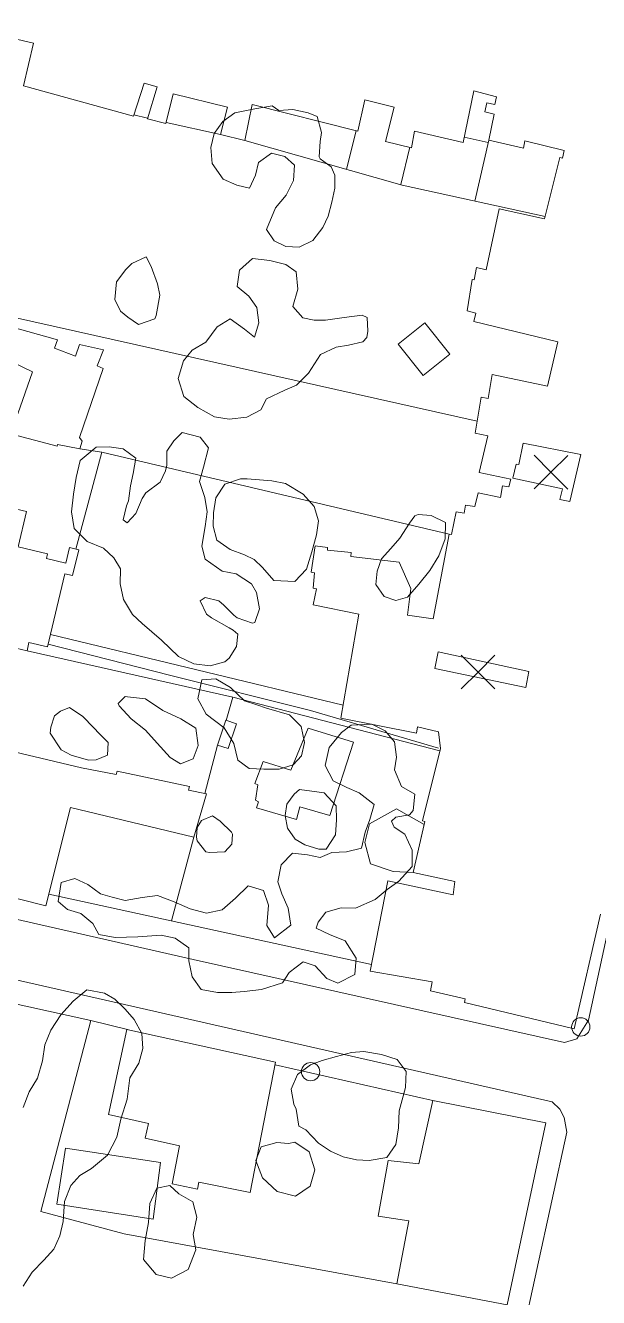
# Model space of a CAD drawing. Header units: metres. Extents: x 4652992 to 4879070, y 2074171 to 2309877.
# Drawn here: x 4653767.2 to 4653815.3, y 2306941.7 to 2307048.5 of the extents above; entities that cross this region are included whole.
import ezdxf

# ---------------------------------------------------------------- set-up
doc = ezdxf.new("R2010")
doc.units = ezdxf.units.M
doc.header["$MEASUREMENT"] = 0
doc.linetypes.add('DGN Style 3', pattern=[92.779933, 66.271381, -26.508552])
for name, color, linetype, lineweight in [('Level 18', 5, 'Continuous', 0), ('Level 20', 30, 'DGN Style 3', 0), ('Level 30', 5, 'Continuous', 0), ('Level 31', 38, 'Continuous', 0), ('Level 35', 4, 'Continuous', 0), ('Level 36', 1, 'Continuous', 0), ('Level 37', 3, 'Continuous', 0), ('Level 39', 9, 'Continuous', 0), ('Level 40', 1, 'Continuous', 0), ('Level 61', 4, 'Continuous', 0)]:
    doc.layers.add(name, color=color, linetype=linetype, lineweight=lineweight)

# ---------------------------------------------------------------- blocks, each defined once
blk = doc.blocks.new('POSTE_1')
at = {"layer": 'Level 61'}
blk.add_circle((-4.7e-05, -1.9e-05, -2.4e-05), 0.770001, dxfattribs=at)
blk = doc.blocks.new('COTA_10')
at = {"layer": 'Level 39'}
for p, q in [((-1.408444, 1.419518, 3.9e-05), (1.3e-05, -4e-06, 3.9e-05)), ((1.419535, 1.408453, 3.9e-05), (1.3e-05, -4e-06, 3.9e-05)), ((1.3e-05, -4e-06, 3.9e-05), (-1.419509, -1.408461, 3.9e-05)), ((1.3e-05, -4e-06, 3.9e-05), (1.40847, -1.419526, 3.9e-05))]:
    blk.add_line(p, q, dxfattribs=at)

msp = doc.modelspace()

# ---------------------------------------------------------------- linework, layer by layer
at = {"layer": 'Level 18', "color": 30, "extrusion": (0.1882872788912825, -0.1196548939835735, 0.9747977261737414), "elevation": 601600.169832, "flags": 128}
msp.add_lwpolyline([(4443145.762939, -2622329.32795), (4443143.912085, -2622329.32795), (4443143.10653, -2622328.609333)], dxfattribs=at)
at = {"layer": 'Level 18', "color": 30, "extrusion": (-0.3680304690740297, 0.1250444888273026, 0.9213671633214786), "elevation": -1422965.339539, "flags": 128}
msp.add_lwpolyline([(-3681427.861414, 3376691.256218), (-3681448.614941, 3376689.082918), (-3681472.139986, 3376686.188606)], dxfattribs=at)
at = {"layer": 'Level 18', "color": 30}
for points in [[(4653814.435111, 2306964.958975, 1421.588226), (4653818.580336, 2306984.038671, 1420.025726), (4653823.30106, 2307006.388078, 1417.750726), (4653827.820692, 2307028.061514, 1415.850726), (4653832.144882, 2307048.462566, 1414.200726)], [(4653812.419118, 2306963.092696, 1421.748543), (4653781.243527, 2306970.06153, 1421.807008), (4653765.628036, 2306973.60216, 1420.994508), (4653756.229443, 2306975.869128, 1420.144508), (4653748.492339, 2306977.594546, 1419.032008), (4653736.386602, 2306980.42763, 1417.075758)], [(4653811.376023, 2306958.113785, 1421.989988), (4653780.145971, 2306965.234373, 1421.802488), (4653764.500281, 2306968.78185, 1420.989988), (4653755.110237, 2306971.046756, 1420.139988), (4653747.384327, 2306972.769678, 1419.027488), (4653733.439035, 2306976.06503, 1416.989988)], [(4653802.688111, 2306911.687073, 1424.096541), (4653807.590816, 2306932.500115, 1423.201003), (4653812.621011, 2306955.573015, 1422.076003), (4653812.388336, 2306956.796474, 1422.076003), (4653812.027821, 2306957.49494, 1422.076003), (4653811.376023, 2306958.113785, 1421.989988)]]:
    msp.add_polyline3d(points, dxfattribs=at)
at = {"layer": 'Level 20', "linetype": 'Continuous'}
msp.add_polyline3d([(4653801.852516, 2306987.800396, 1420.270519), (4653791.092177, 2306990.96279, 1419.658019), (4653779.24683, 2306993.928087, 1418.739269), (4653769.055735, 2306996.515252, 1418.214269)], dxfattribs=at)
at = {"layer": 'Level 30', "color": 1}
for points in [[(4653815.431369, 2306973.871186, 1426.485658), (4653813.229362, 2306964.250733, 1426.541908), (4653804.032295, 2306966.438724, 1426.460658), (4653804.089116, 2306966.761205, 1424.841908), (4653801.159174, 2306967.442568, 1424.841908), (4653801.296476, 2306968.192451, 1424.841908), (4653796.101901, 2306969.081565, 1424.773158), (4653797.573927, 2306976.664289, 1423.985658), (4653803.070862, 2306975.498811, 1424.873158), (4653803.220168, 2306976.610441, 1424.148158), (4653799.705146, 2306977.373548, 1423.498158), (4653800.695599, 2306981.644372, 1423.223158), (4653800.494075, 2306981.707006, 1423.223158), (4653802.001652, 2306987.783669, 1422.785658), (4653802.001652, 2306987.783669, 1422.398158), (4653801.833102, 2306989.162223, 1423.048158), (4653800.067888, 2306989.57901, 1422.935658), (4653799.980931, 2306989.059817, 1422.935658), (4653793.635712, 2306990.309345, 1422.829408), (4653795.151006, 2306999.05906, 1421.623158), (4653791.321449, 2306999.816946, 1421.454408), (4653791.603989, 2307001.166598, 1421.060658), (4653791.310255, 2307001.2382, 1421.060658), (4653791.439772, 2307002.503565, 1421.010658), (4653791.143226, 2307002.562343, 1421.010658), (4653791.493638, 2307004.773585, 1420.554408), (4653792.527861, 2307004.643066, 1420.535658), (4653792.518362, 2307004.415715, 1420.535658), (4653794.495891, 2307004.230878, 1420.479408), (4653794.489434, 2307003.894708, 1420.479408), (4653798.542555, 2307003.420069, 1420.566908), (4653799.521162, 2307001.195584, 1421.010658), (4653799.244564, 2306998.952839, 1421.573158), (4653801.399595, 2306998.657183, 1424.229408), (4653802.744936, 2307005.773117, 1424.054408), (4653802.926543, 2307005.742357, 1420.235658), (4653803.314436, 2307007.633738, 1419.873158), (4653804.00255, 2307007.520039, 1420.285658), (4653804.107674, 2307008.183412, 1420.348158), (4653804.878039, 2307008.076682, 1420.941908), (4653805.172288, 2307009.234343, 1420.704408), (4653807.038149, 2307008.84706, 1421.079408), (4653807.213585, 2307009.831037, 1420.998158), (4653807.742822, 2307009.729047, 1420.991908), (4653807.927384, 2307010.386565, 1420.835658), (4653805.251323, 2307010.944327, 1419.973158), (4653805.980215, 2307014.022502, 1419.523158), (4653804.924554, 2307014.239306, 1419.460658), (4653805.436568, 2307017.24876, 1419.610658), (4653806.019702, 2307017.147142, 1419.679408), (4653806.340697, 2307019.162908, 1419.623158), (4653810.984787, 2307018.192959, 1422.241908), (4653811.851491, 2307021.899518, 1421.535658), (4653804.815963, 2307023.621434, 1421.435658), (4653804.975222, 2307024.315374, 1421.435658), (4653804.250732, 2307024.504712, 1421.435658), (4653804.67484, 2307027.137254, 1421.685658), (4653804.842117, 2307027.103363, 1421.685658), (4653805.043813, 2307028.143221, 1421.660658), (4653805.836309, 2307027.957535, 1421.670033), (4653806.934359, 2307033.075596, 1421.401283), (4653810.748195, 2307032.217148, 1418.126283), (4653812.015893, 2307037.374279, 1417.688783), (4653812.25936, 2307037.315247, 1417.688783), (4653812.38487, 2307037.979048, 1417.688783), (4653809.100959, 2307038.788689, 1416.785658), (4653808.964335, 2307038.167321, 1416.782533), (4653806.064654, 2307038.836617, 1416.782533), (4653806.501307, 2307041.004651, 1416.951283), (4653805.728533, 2307041.205476, 1416.938783), (4653805.884811, 2307041.976723, 1416.938783), (4653806.579893, 2307041.821704, 1416.995033), (4653806.697987, 2307042.480838, 1416.995033), (4653804.799897, 2307042.967953, 1416.845033), (4653803.906313, 2307038.632893, 1416.982533), (4653799.822216, 2307039.596184, 1416.807533), (4653799.5687, 2307038.200222, 1416.807533), (4653797.388396, 2307038.728885, 1416.745033), (4653798.113208, 2307041.589455, 1416.407533), (4653795.643566, 2307042.215264, 1416.376283), (4653795.064978, 2307039.589133, 1416.301283), (4653786.196787, 2307041.833886, 1414.970033), (4653785.572005, 2307038.814113, 1415.038783), (4653783.545604, 2307039.305459, 1415.038783), (4653784.133406, 2307041.605482, 1414.657533), (4653779.567592, 2307042.712565, 1414.388783), (4653778.937454, 2307040.220386, 1414.901283), (4653777.40406, 2307040.619181, 1414.901283), (4653778.228902, 2307043.320549, 1414.245033), (4653777.118744, 2307043.616721, 1414.663783), (4653776.222844, 2307040.838119, 1415.276283), (4653766.992223, 2307043.400161, 1415.720033), (4653767.83379, 2307046.974633, 1412.088783), (4653761.586573, 2307048.421935, 1411.932533)], [(4653771.738625, 2307012.923083, 1418.532491), (4653771.922904, 2307013.56853, 1418.476241), (4653771.703063, 2307013.88585, 1418.482491), (4653773.688881, 2307019.653752, 1417.869991), (4653773.173516, 2307019.8873, 1417.869991), (4653773.728294, 2307021.22715, 1417.769991), (4653771.710692, 2307021.690666, 1417.326241), (4653771.354068, 2307020.694998, 1418.344991), (4653769.611433, 2307021.362251, 1417.113741), (4653769.851111, 2307022.07517, 1417.113741), (4653765.756229, 2307023.219659, 1416.469991), (4653765.159405, 2307020.658823, 1416.301241), (4653767.76464, 2307019.375938, 1418.063741), (4653766.507889, 2307015.852592, 1417.907491), (4653765.835819, 2307015.988944, 1417.907491), (4653765.48446, 2307014.288448, 1417.919991), (4653769.824284, 2307013.152052, 1418.351241), (4653769.859975, 2307013.282058, 1418.351241), (4653771.738625, 2307012.923083, 1418.532491)], [(4653808.068798, 2307010.452284, 1420.982491), (4653812.253705, 2307009.576761, 1421.060616), (4653812.026361, 2307008.661304, 1421.157491), (4653812.867266, 2307008.50412, 1421.160616), (4653813.780606, 2307012.461161, 1420.991866), (4653808.940791, 2307013.408125, 1420.691866), (4653808.592586, 2307011.605376, 1420.691866), (4653808.364631, 2307011.64055, 1420.691866), (4653808.068798, 2307010.452284, 1420.982491)], [(4653760.877262, 2306997.084599, 1419.069991), (4653762.807854, 2307005.130933, 1418.888741), (4653763.420878, 2307004.983848, 1418.907491), (4653764.234817, 2307008.37619, 1418.757491), (4653767.255088, 2307007.651523, 1418.751241), (4653766.547213, 2307004.701235, 1420.388741), (4653769.014215, 2307004.109317, 1420.388741), (4653768.917717, 2307003.707134, 1420.382491), (4653770.549271, 2307003.315668, 1419.532491), (4653770.865138, 2307004.632138, 1419.563741), (4653771.630188, 2307004.448576, 1419.576241), (4653771.111597, 2307002.287189, 1419.738741), (4653770.477146, 2307002.439416, 1419.738741), (4653769.00466, 2306996.302382, 1419.794991), (4653767.458757, 2306996.673297, 1420.657491), (4653767.291509, 2306995.976239, 1421.032491), (4653765.406109, 2306996.428612, 1422.626241), (4653765.308409, 2306996.021415, 1422.626241), (4653760.877262, 2306997.084599, 1419.069991)], [(4653781.307438, 2306980.322977, 1423.763741), (4653770.934919, 2306982.811217, 1426.113741), (4653768.883677, 2306974.570699, 1426.169991), (4653758.360819, 2306977.230685, 1426.313741), (4653761.113724, 2306988.704517, 1426.338741), (4653771.877655, 2306986.161381, 1422.838741), (4653774.777807, 2306985.589433, 1422.938741), (4653774.855776, 2306985.881141, 1422.938741), (4653780.929797, 2306984.575948, 1422.932491), (4653780.861756, 2306984.26831, 1422.932491), (4653782.369268, 2306983.968333, 1423.032491), (4653781.307438, 2306980.322977, 1423.763741)], [(4653790.899143, 2306989.475305, 1421.891866), (4653789.452313, 2306985.963992, 1422.310616), (4653787.119231, 2306986.680834, 1421.879366), (4653786.408866, 2306984.833297, 1421.973116), (4653786.675289, 2306984.727809, 1421.973116), (4653786.473125, 2306983.444923, 1422.060616), (4653786.741009, 2306983.284981, 1422.107491), (4653786.565238, 2306982.793598, 1422.138741), (4653789.916772, 2306981.800924, 1422.707491), (4653790.205751, 2306982.866756, 1422.732491), (4653792.727553, 2306982.143935, 1422.838741), (4653794.6903, 2306988.293771, 1422.757491), (4653790.899143, 2306989.475305, 1421.891866)], [(4653786.03637, 2306950.494201, 1424.548158), (4653788.162829, 2306961.440288, 1424.766908), (4653775.680273, 2306964.191915, 1424.635658), (4653774.146719, 2306957.040159, 1424.729408), (4653777.482586, 2306956.306441, 1424.885658), (4653777.211188, 2306955.073221, 1424.885658), (4653780.094625, 2306954.422957, 1424.879408), (4653779.475757, 2306951.244119, 1424.666908), (4653781.606058, 2306950.777843, 1424.666908), (4653781.710573, 2306951.374998, 1424.660658), (4653786.03637, 2306950.494201, 1424.548158)], [(4653807.599796, 2306941.066415, 1425.460658), (4653810.850191, 2306956.358994, 1425.623158), (4653801.365748, 2306958.228551, 1425.691908), (4653800.179065, 2306952.908441, 1426.641908), (4653797.605233, 2306953.185435, 1425.648158), (4653796.773879, 2306948.508616, 1425.710658), (4653799.363684, 2306948.119628, 1426.573158), (4653798.334231, 2306942.842307, 1425.523158), (4653807.599796, 2306941.066415, 1425.460658)]]:
    msp.add_polyline3d(points, dxfattribs=at)
for points in [[(4653809.181699, 2306992.903276, 1422.238741), (4653801.539977, 2306994.493355, 1422.013741), (4653801.820051, 2306995.895094, 1421.976241), (4653809.43218, 2306994.231304, 1422.169991)], [(4653777.882415, 2306948.273393, 1425.298158), (4653769.794576, 2306949.532789, 1425.066908), (4653770.512007, 2306954.235145, 1425.054408), (4653778.501996, 2306953.013332, 1425.041908)]]:
    msp.add_3dface(points, dxfattribs=at)
at = {"layer": 'Level 31'}
msp.add_polyline3d([(4653799.705146, 2306977.373548, 1423.498158), (4653798.036537, 2306977.442152, 1423.498158), (4653796.132588, 2306978.095533, 1423.298158), (4653795.663642, 2306979.886745, 1423.173158), (4653796.061289, 2306981.453217, 1422.998158), (4653798.318243, 2306982.715277, 1423.091908), (4653800.634731, 2306981.381911, 1423.240058), (4653799.705146, 2306977.373548, 1423.498158)], dxfattribs=at)
for points in [[(4653800.559448, 2307019.073304, 1418.719991), (4653798.446907, 2307021.701756, 1418.719991), (4653800.68625, 2307023.501562, 1418.669991), (4653802.798791, 2307020.87311, 1418.669991)], [(4653784.870277, 2306989.836398, 1421.869991), (4653784.172756, 2306987.762972, 1421.869991), (4653783.280879, 2306988.063008, 1421.869991), (4653783.9784, 2306990.136434, 1421.869991)]]:
    msp.add_3dface(points, dxfattribs=at)
at = {"layer": 'Level 35'}
for p, q in [((4653777.420039, 2307040.671512, 1415.051241), (4653776.263816, 2307040.965192, 1415.051241)), ((4653783.545604, 2307039.305459, 1414.919991), (4653778.963932, 2307040.325106, 1414.919991)), ((4653794.940077, 2307039.620749, 1416.288741), (4653794.104663, 2307036.395263, 1416.288741)), ((4653806.017444, 2307038.6286, 1416.838741), (4653804.001857, 2307039.096412, 1416.838741)), ((4653806.064654, 2307038.836616, 1416.851241), (4653804.903735, 2307033.721375, 1416.838741)), ((4653799.436029, 2307038.23239, 1416.776241), (4653798.665892, 2307035.102239, 1416.769991)), ((4653783.280879, 2306988.063008, 1421.788741), (4653782.219892, 2306983.998057, 1421.788741)), ((4653781.307438, 2306980.322977, 1422.388741), (4653779.432649, 2306973.301829, 1422.826241)), ((4653796.210824, 2306969.642654, 1424.319991), (4653769.127282, 2306975.549341, 1423.457491))]:
    msp.add_line(p, q, dxfattribs=at)
at = {"layer": 'Level 35', "extrusion": (0.0408289310949718, 0.4552586193848139, 0.8894226148808424), "elevation": 1241567.519177, "flags": 128}
msp.add_lwpolyline([(-4429107.500645, -2412813.10656), (-4429121.013982, -2412810.235108), (-4429133.197718, -2412808.484889)], dxfattribs=at)
at = {"layer": 'Level 35', "extrusion": (-0.0501419908433713, 0.0144618100836036, 0.998637390048745), "elevation": -198567.465201, "flags": 128}
msp.add_lwpolyline([(-3506301.816314, 3827072.607536), (-3506301.35283, 3827054.642897), (-3506299.306471, 3827054.642897)], dxfattribs=at)
at = {"layer": 'Level 36'}
for p, q in [((4653793.825332, 2306991.404268, 1421.363741), (4653769.251958, 2306997.333076, 1419.688741)), ((4653784.581265, 2306992.090612, 1421.213741), (4653767.291508, 2306995.976239, 1420.613741))]:
    msp.add_line(p, q, dxfattribs=at)
at = {"layer": 'Level 36', "extrusion": (-0.0224303106422466, 0.0733900859926058, 0.997051040038819), "elevation": 66340.874699, "flags": 128}
msp.add_lwpolyline([(-5124849.705976, -843430.05635), (-5124854.175597, -843437.223289), (-5124880.070207, -843422.074987)], dxfattribs=at)
at = {"layer": 'Level 37'}
for p, q in [((4653773.566548, 2307012.648589, 1418.788741), (4653771.738625, 2307012.923082, 1418.532491)), ((4653788.122285, 2306961.231583, 1424.016908), (4653801.483201, 2306958.205399, 1423.929408))]:
    msp.add_line(p, q, dxfattribs=at)
at = {"layer": 'Level 37', "extrusion": (-0.0726768631306845, 0.0580467041450469, 0.9956649304376353), "elevation": -202896.166203, "flags": 128}
msp.add_lwpolyline([(-4706909.438288, 2187147.265395), (-4706918.288656, 2187144.040026), (-4706938.782715, 2187186.238603)], dxfattribs=at)
at = {"layer": 'Level 37', "extrusion": (0.1153116712155111, 0.7489458102186223, 0.6525207980114177), "elevation": 2265354.822505, "flags": 128}
msp.add_lwpolyline([(-4248471.531997, -1948838.864473), (-4248498.655728, -1948833.63532), (-4248518.799548, -1948831.645789)], dxfattribs=at)
at = {"layer": 'Level 37'}
msp.add_polyline3d([(4653798.334231, 2306942.842307, 1425.379408), (4653775.462664, 2306947.028734, 1425.791908), (4653768.466102, 2306948.901449, 1425.316908), (4653772.661174, 2306964.940707, 1423.391908), (4653775.719283, 2306964.183316, 1423.391908)], dxfattribs=at)
at = {"layer": 'Level 40', "color": 3}
for points in [[(4653788.437761, 2307041.326789, 1418.036367), (4653789.616645, 2307041.417758, 1418.061367), (4653790.900955, 2307041.133269, 1418.048867), (4653791.639843, 2307040.819537, 1418.036367), (4653792.013131, 2307039.464021, 1417.886367), (4653791.900127, 2307038.710885, 1417.886367), (4653791.833014, 2307037.435237, 1417.948867), (4653791.901344, 2307037.257179, 1417.998867), (4653792.833698, 2307036.600473, 1418.186367), (4653793.138251, 2307035.907584, 1418.298867), (4653793.136333, 2307034.804533, 1418.423867), (4653792.875957, 2307033.629575, 1418.561367), (4653792.564435, 2307032.467018, 1418.673867), (4653792.133436, 2307031.49492, 1418.748867), (4653791.299133, 2307030.405291, 1418.798867), (4653790.151888, 2307029.849095, 1418.848867), (4653789.032539, 2307029.905181, 1418.861367), (4653788.03499, 2307030.38929, 1418.836367), (4653787.412037, 2307031.347786, 1418.711367), (4653788.163353, 2307033.157328, 1418.436367), (4653789.043141, 2307034.209013, 1418.336367), (4653789.669929, 2307035.456619, 1418.248867), (4653789.737042, 2307036.732267, 1418.136367), (4653788.929621, 2307037.466341, 1418.011367), (4653787.829982, 2307037.732968, 1417.923867), (4653786.714173, 2307036.95383, 1417.786367), (4653786.482099, 2307035.906584, 1417.723867), (4653785.965992, 2307034.793633, 1417.586367), (4653784.917499, 2307035.047858, 1417.536367), (4653783.766512, 2307035.569171, 1417.348867), (4653782.842141, 2307036.869902, 1417.273867), (4653782.735903, 2307038.214497, 1417.348867), (4653782.99628, 2307039.389455, 1417.436367), (4653783.731223, 2307040.395516, 1417.511367), (4653784.753331, 2307041.116628, 1417.648867), (4653786.420628, 2307041.465983, 1417.761367), (4653787.874952, 2307041.705487, 1417.948867), (4653788.437761, 2307041.326789, 1418.036367)], [(4653777.723945, 2307028.24176, 1419.061367), (4653778.259423, 2307026.763527, 1419.111367), (4653778.456348, 2307025.82591, 1419.161367), (4653778.134235, 2307024.12461, 1419.173867), (4653778.015231, 2307023.829965, 1419.173867), (4653776.643773, 2307023.354254, 1419.086367), (4653775.756937, 2307023.974142, 1419.048867), (4653775.140062, 2307024.474521, 1419.036367), (4653774.656209, 2307025.45488, 1419.011367), (4653774.793917, 2307026.931349, 1418.986367), (4653775.591037, 2307027.977995, 1418.911367), (4653776.104663, 2307028.473364, 1418.923867), (4653777.308441, 2307029.043737, 1418.873867), (4653777.723945, 2307028.24176, 1419.061367)], [(4653794.287471, 2307021.629446, 1420.611367), (4653793.250889, 2307021.449862, 1420.586367), (4653791.93352, 2307020.853159, 1420.586367), (4653790.935272, 2307019.26219, 1420.573867), (4653789.908021, 2307018.271451, 1420.586367), (4653788.928477, 2307017.862307, 1420.673867), (4653787.392529, 2307017.129964, 1421.048867), (4653786.916269, 2307016.194111, 1421.336367), (4653785.757976, 2307015.585725, 1421.336367), (4653784.26408, 2307015.409387, 1421.261367), (4653783.045316, 2307015.62458, 1421.173867), (4653781.627162, 2307016.400507, 1421.036367), (4653780.453157, 2307017.305862, 1420.886367), (4653779.98013, 2307018.82285, 1420.673867), (4653780.441647, 2307020.301543, 1420.548867), (4653781.153694, 2307021.207079, 1420.523867), (4653782.297728, 2307021.872854, 1420.523867), (4653783.259337, 2307023.176132, 1420.361367), (4653784.346575, 2307023.828742, 1419.948867), (4653785.557461, 2307022.968353, 1419.648867), (4653786.381846, 2307022.309711, 1419.348867), (4653786.755583, 2307023.513137, 1418.873867), (4653786.581037, 2307024.795835, 1418.598867), (4653785.926797, 2307025.736698, 1418.298867), (4653784.946042, 2307026.54118, 1418.248867), (4653785.143495, 2307027.922247, 1418.286367), (4653786.221887, 2307028.900561, 1418.336367), (4653787.693403, 2307028.731818, 1418.398867), (4653789.023052, 2307028.408799, 1418.511367), (4653789.884318, 2307027.795122, 1418.673867), (4653790.019277, 2307026.333301, 1418.911367), (4653789.614556, 2307024.867773, 1419.286367), (4653790.453442, 2307023.909015, 1419.286367), (4653791.410849, 2307023.730353, 1419.636367), (4653792.351047, 2307023.717648, 1420.086367), (4653793.91305, 2307023.958329, 1420.748867), (4653795.438171, 2307024.154044, 1420.886367), (4653795.850243, 2307023.946085, 1420.936367), (4653795.91956, 2307022.796803, 1420.948867), (4653795.832023, 2307022.27881, 1420.948867), (4653795.48018, 2307021.905916, 1420.898867), (4653794.287471, 2307021.629446, 1420.611367)], [(4653780.330159, 2307014.292614, 1420.786367), (4653781.829765, 2307013.901184, 1420.836367), (4653782.51883, 2307013.006799, 1420.911367), (4653782.105459, 2307011.384267, 1421.061367), (4653781.788336, 2307010.196015, 1421.273867), (4653782.216751, 2307008.853468, 1421.673867), (4653782.407022, 2307007.649572, 1421.811367), (4653782.262828, 2307006.392364, 1421.823867), (4653781.982684, 2307004.764371, 1421.886367), (4653782.246627, 2307003.650256, 1422.073867), (4653783.667041, 2307002.658868, 1422.536367), (4653784.851963, 2307002.424695, 1423.211367), (4653786.147607, 2307001.598245, 1423.173867), (4653786.547501, 2307000.854915, 1423.148867), (4653786.811515, 2306999.498484, 1423.036367), (4653786.423515, 2306998.354382, 1422.873867), (4653786.222277, 2306998.295609, 1422.848867), (4653784.949422, 2306998.73961, 1422.523867), (4653784.651722, 2306998.973504, 1422.448867), (4653783.812446, 2306999.796713, 1422.136367), (4653783.409828, 2307000.163797, 1421.923867), (4653782.261742, 2307000.442861, 1421.473867), (4653781.825297, 2307000.172039, 1421.311367), (4653782.355694, 2306999.047001, 1421.323867), (4653782.769635, 2306998.731009, 1421.361367), (4653784.255194, 2306997.912241, 1421.573867), (4653784.609581, 2306997.69149, 1421.636367), (4653784.992347, 2306997.356154, 1421.711367), (4653784.873595, 2306996.33506, 1421.923867), (4653784.278624, 2306995.348954, 1422.048867), (4653783.913056, 2306995.033982, 1422.061367), (4653782.660266, 2306994.71929, 1422.098867), (4653781.299619, 2306994.888489, 1421.861367), (4653780.009708, 2306995.498169, 1421.536367), (4653778.592017, 2306996.865802, 1421.211367), (4653776.964561, 2306998.257501, 1421.186367), (4653776.139474, 2306999.023417, 1421.111367), (4653775.396446, 2307000.280905, 1420.861367), (4653775.121108, 2307001.586244, 1420.773867), (4653775.132075, 2307002.848913, 1420.711367), (4653774.58756, 2307003.788929, 1420.698867), (4653773.717109, 2307004.592793, 1420.686367), (4653772.333673, 2307005.14444, 1420.423867), (4653771.259047, 2307006.240231, 1420.173867), (4653771.031869, 2307007.641552, 1419.986367), (4653771.195843, 2307009.109328, 1419.611367), (4653771.425032, 2307010.507408, 1419.586367), (4653771.767598, 2307011.931774, 1419.536367), (4653773.093847, 2307013.063193, 1419.561367), (4653774.202158, 2307013.089939, 1419.586367), (4653775.378552, 2307012.938604, 1419.636367), (4653776.438918, 2307012.142422, 1419.836367), (4653776.206862, 2307010.852726, 1420.011367), (4653775.980396, 2307009.830892, 1420.011367), (4653775.805027, 2307008.55434, 1419.998867), (4653775.657753, 2307008.132463, 1419.998867), (4653775.371805, 2307006.963556, 1420.048867), (4653775.695017, 2307006.723461, 1420.223867), (4653776.428948, 2307007.487336, 1420.248867), (4653776.95297, 2307008.759907, 1420.236367), (4653777.270307, 2307009.221213, 1420.261367), (4653778.463401, 2307010.115777, 1420.311367), (4653778.919484, 2307011.081798, 1420.286367), (4653779.021394, 2307011.541624, 1420.348867), (4653779.040889, 2307012.721454, 1420.373867), (4653779.613213, 2307013.605376, 1420.386367), (4653780.330159, 2307014.292614, 1420.786367)], [(4653787.859726, 2307010.249948, 1422.436367), (4653788.991633, 2307010.028484, 1422.486367), (4653790.483351, 2307009.128125, 1422.698867), (4653791.409287, 2307008.096517, 1422.936367), (4653791.75816, 2307006.88264, 1423.173867), (4653791.606204, 2307005.709896, 1423.361367), (4653791.208279, 2307004.274375, 1423.636367), (4653790.753775, 2307002.82573, 1423.911367), (4653789.775538, 2307001.800136, 1423.986367), (4653788.021271, 2307001.877227, 1423.923867), (4653787.055679, 2307002.972241, 1423.461367), (4653786.367679, 2307003.623409, 1423.086367), (4653785.546867, 2307004.038049, 1422.648867), (4653784.35257, 2307004.462859, 1422.261367), (4653783.242883, 2307005.270325, 1421.898867), (4653782.933667, 2307006.420796, 1421.698867), (4653782.941357, 2307007.547973, 1421.598867), (4653783.141344, 2307008.816566, 1421.573867), (4653783.901644, 2307009.948917, 1421.598867), (4653785.211318, 2307010.410044, 1421.961367), (4653785.774365, 2307010.407546, 1422.086367), (4653787.859726, 2307010.249948, 1422.436367)], [(4653798.585349, 2307005.427759, 1424.261367), (4653797.833244, 2307004.564247, 1424.223867), (4653797.050122, 2307003.681449, 1424.198867), (4653796.693528, 2307002.668065, 1424.236367), (4653796.579931, 2307001.541908, 1424.411367), (4653797.265061, 2307000.516617, 1424.623867), (4653798.265034, 2307000.192878, 1424.836367), (4653799.235638, 2307000.466593, 1424.961367), (4653800.20183, 2307001.573183, 1424.961367), (4653801.122782, 2307002.71761, 1424.898867), (4653801.871398, 2307003.93079, 1424.736367), (4653802.405004, 2307005.384097, 1424.461367), (4653802.436286, 2307006.744935, 1424.123867), (4653801.226902, 2307007.334272, 1423.548867), (4653800.145534, 2307007.409488, 1423.323867), (4653799.85216, 2307007.293025, 1423.323867), (4653799.395998, 2307006.679514, 1423.611367), (4653798.585349, 2307005.427759, 1424.261367)], [(4653789.339715, 2306990.591422, 1422.830117), (4653790.309037, 2306989.627095, 1423.130117), (4653790.599864, 2306988.262017, 1423.280117), (4653790.332795, 2306987.167788, 1423.280117), (4653789.652075, 2306986.390117, 1423.267617), (4653788.472648, 2306986.030631, 1423.230117), (4653787.187916, 2306986.047325, 1423.130117), (4653785.93428, 2306986.083398, 1423.005117), (4653784.990825, 2306986.798763, 1422.855117), (4653784.654661, 2306988.201857, 1422.767617), (4653783.840429, 2306989.505831, 1422.630117), (4653782.347312, 2306990.651805, 1422.405117), (4653781.63499, 2306991.930929, 1422.217617), (4653781.963471, 2306993.549418, 1422.067617), (4653783.15753, 2306993.608758, 1422.030117), (4653784.366998, 2306992.88245, 1422.030117), (4653785.548765, 2306991.785435, 1422.192617), (4653786.601973, 2306991.447732, 1422.317617), (4653787.394786, 2306991.146564, 1422.542617), (4653789.339715, 2306990.591422, 1422.830117)], [(4653778.688572, 2306990.952151, 1423.948867), (4653780.202833, 2306990.259214, 1424.261367), (4653781.453432, 2306989.468546, 1424.323867), (4653781.669307, 2306988.012143, 1424.336367), (4653781.235794, 2306986.90295, 1424.336367), (4653780.175485, 2306986.486414, 1424.198867), (4653779.299219, 2306987.023889, 1423.986367), (4653778.215801, 2306988.205758, 1423.411367), (4653777.248654, 2306989.305302, 1423.073867), (4653776.032038, 2306990.249666, 1422.836367), (4653775.039371, 2306991.355429, 1422.073867), (4653774.945756, 2306991.540217, 1422.011367), (4653775.532516, 2306992.126136, 1422.111367), (4653775.742339, 2306992.102005, 1422.236367), (4653777.242278, 2306991.952481, 1422.636367), (4653778.688572, 2306990.952151, 1423.948867)], [(4653770.865777, 2306991.211582, 1422.736367), (4653771.988778, 2306990.452007, 1423.123867), (4653772.887829, 2306989.531033, 1423.523867), (4653773.389826, 2306989.003768, 1423.923867), (4653774.118702, 2306988.286238, 1424.286367), (4653774.045266, 2306987.224285, 1424.336367), (4653773.098363, 2306986.834107, 1424.073867), (4653772.446241, 2306986.804038, 1423.973867), (4653771.002941, 2306987.209722, 1423.523867), (4653770.160723, 2306987.657913, 1423.173867), (4653769.236023, 2306989.071068, 1422.773867), (4653769.292597, 2306989.57021, 1422.648867), (4653769.609903, 2306990.518746, 1422.573867), (4653770.100313, 2306990.912174, 1422.511367), (4653770.865777, 2306991.211582, 1422.736367)], [(4653798.74464, 2306984.583399, 1423.761367), (4653799.853669, 2306983.949499, 1423.830117), (4653799.724458, 2306982.566578, 1423.973867), (4653799.415212, 2306982.197394, 1424.005117), (4653798.246753, 2306982.010603, 1424.067617), (4653797.902094, 2306981.663518, 1424.155117), (4653798.115198, 2306981.167072, 1424.342617), (4653799.017575, 2306980.570049, 1424.642617), (4653799.636813, 2306979.233778, 1425.017617), (4653799.630688, 2306977.86128, 1425.236367), (4653798.516371, 2306976.637541, 1425.361367), (4653797.52992, 2306975.934939, 1425.323867), (4653796.512581, 2306975.091687, 1425.380117), (4653794.875305, 2306974.358756, 1425.380117), (4653793.678243, 2306974.407996, 1425.380117), (4653792.391286, 2306974.047769, 1425.305117), (4653791.750285, 2306973.20649, 1425.392617), (4653791.581343, 2306972.681489, 1425.355117), (4653792.702752, 2306972.165387, 1425.155117), (4653794.008123, 2306971.631388, 1425.030117), (4653794.921652, 2306970.168393, 1424.942617), (4653794.807839, 2306968.794138, 1424.905117), (4653793.39127, 2306968.088052, 1424.930117), (4653792.456827, 2306968.477679, 1425.005117), (4653791.478882, 2306969.524994, 1425.355117), (4653790.482248, 2306969.875863, 1425.792617), (4653789.292363, 2306968.979693, 1426.442617), (4653788.753273, 2306968.113564, 1426.767617), (4653786.991252, 2306967.545637, 1427.042617), (4653785.534184, 2306967.38866, 1427.055117), (4653784.492992, 2306967.292045, 1427.042617), (4653783.284693, 2306967.290102, 1427.005117), (4653781.91752, 2306967.542592, 1426.892617), (4653781.160251, 2306968.616982, 1426.680117), (4653780.889284, 2306969.950255, 1426.342617), (4653780.88472, 2306971.029835, 1425.967617), (4653779.723203, 2306971.852297, 1425.630117), (4653778.54561, 2306972.112482, 1425.342617), (4653776.60747, 2306971.964965, 1425.130117), (4653774.686185, 2306971.894222, 1425.042617), (4653773.32463, 2306972.172304, 1424.605117), (4653772.825143, 2306973.075989, 1424.405117), (4653771.80225, 2306973.918571, 1424.205117), (4653770.698087, 2306974.268698, 1424.105117), (4653769.90188, 2306974.921196, 1423.955117), (4653770.148309, 2306976.532731, 1423.780117), (4653771.29664, 2306976.872838, 1423.830117), (4653772.392571, 2306976.362948, 1423.967617), (4653773.452178, 2306975.565337, 1424.155117), (4653774.44019, 2306975.297456, 1424.305117), (4653775.530113, 2306975.004724, 1424.405117), (4653776.958699, 2306975.276493, 1424.530117), (4653778.251664, 2306975.419562, 1424.555117), (4653779.639087, 2306974.892517, 1424.555117), (4653780.989795, 2306974.320501, 1424.555117), (4653782.359973, 2306973.959432, 1424.955117), (4653783.68103, 2306974.230459, 1425.405117), (4653784.805718, 2306975.19645, 1425.517617), (4653785.865209, 2306976.232262, 1425.667617), (4653787.153336, 2306975.864238, 1425.805117), (4653787.579783, 2306974.627861, 1425.792617), (4653787.41841, 2306972.914701, 1425.755117), (4653788.079385, 2306971.890753, 1425.755117), (4653789.435987, 2306972.935002, 1425.642617), (4653789.212971, 2306974.364429, 1425.492617), (4653788.698853, 2306975.56826, 1425.305117), (4653788.354847, 2306976.568841, 1425.067617), (4653788.618521, 2306978.014401, 1424.642617), (4653789.584725, 2306978.992075, 1424.405117), (4653790.841365, 2306978.847423, 1424.517617), (4653791.891569, 2306978.6183, 1424.580117), (4653792.898271, 2306979.046865, 1424.530117), (4653794.117807, 2306979.099992, 1424.530117), (4653795.368049, 2306979.415249, 1424.555117), (4653795.685683, 2306980.739804, 1424.255117), (4653796.08014, 2306981.802971, 1423.867617), (4653796.437493, 2306983.063918, 1423.592617), (4653795.176679, 2306984.0454, 1423.392617), (4653794.151562, 2306984.511061, 1423.230117), (4653793.010294, 2306985.058968, 1423.180117), (4653792.32345, 2306986.331879, 1423.067617), (4653792.654936, 2306987.841788, 1422.805117), (4653793.68856, 2306989.126563, 1422.805117), (4653794.519532, 2306989.732787, 1422.817617), (4653796.256854, 2306989.821426, 1422.942617), (4653797.367027, 2306989.25414, 1423.017617), (4653798.132527, 2306988.339513, 1423.105117), (4653798.301584, 2306987.03109, 1423.155117), (4653798.153281, 2306985.988785, 1423.305117), (4653798.74464, 2306984.583399, 1423.761367)], [(4653792.228053, 2306984.063397, 1423.792617), (4653793.245716, 2306982.952473, 1423.905117), (4653793.28438, 2306981.783693, 1423.942617), (4653793.19866, 2306980.537396, 1423.942617), (4653792.396949, 2306979.330879, 1423.830117), (4653791.80273, 2306979.314005, 1423.817617), (4653790.622133, 2306979.68277, 1423.717617), (4653789.812074, 2306980.149914, 1423.680117), (4653789.159721, 2306981.090874, 1423.605117), (4653788.959958, 2306982.137167, 1423.580117), (4653789.116883, 2306983.096485, 1423.655117), (4653789.732407, 2306983.943977, 1423.580117), (4653790.164748, 2306984.323864, 1423.630117), (4653792.228053, 2306984.063397, 1423.792617)], [(4653783.517972, 2306981.682636, 1423.130117), (4653784.469659, 2306980.747548, 1423.417617), (4653784.553508, 2306980.578373, 1423.442617), (4653784.490042, 2306979.741983, 1423.567617), (4653783.904018, 2306979.100569, 1423.580117), (4653782.623458, 2306979.034091, 1423.561367), (4653782.301148, 2306979.09913, 1423.555117), (4653781.575204, 2306980.019759, 1423.411367), (4653781.519685, 2306980.317245, 1423.386367), (4653781.580318, 2306981.140804, 1423.323867), (4653781.954825, 2306981.739122, 1423.305117), (4653782.874614, 2306982.123402, 1423.286367), (4653783.517972, 2306981.682636, 1423.130117)], [(4653766.970942, 2306957.625684, 1426.373158), (4653767.481624, 2306958.958345, 1426.335658), (4653768.16159, 2306960.087692, 1426.323158), (4653768.593321, 2306961.547609, 1426.273158), (4653768.787488, 2306962.903644, 1426.148158), (4653769.300838, 2306964.127693, 1425.973158), (4653770.122345, 2306965.411379, 1425.760658), (4653771.181062, 2306966.556123, 1425.460658), (4653772.307351, 2306967.522411, 1425.335658), (4653773.799241, 2306967.238771, 1425.423158), (4653774.677485, 2306966.72724, 1425.498158), (4653775.538305, 2306965.896086, 1425.598158), (4653776.286033, 2306965.038591, 1425.710658), (4653776.934364, 2306963.854516, 1425.835658), (4653777.028616, 2306962.589933, 1425.935658), (4653776.673523, 2306961.354198, 1426.023158), (4653775.919941, 2306960.134881, 1426.060658), (4653775.705329, 2306958.325009, 1426.123158), (4653775.177223, 2306956.672725, 1426.198158), (4653774.835824, 2306955.136751, 1426.298158), (4653774.045081, 2306953.629624, 1426.423158), (4653772.700966, 2306952.52764, 1426.648158), (4653771.736311, 2306951.926702, 1426.773158), (4653770.960678, 2306951.090637, 1426.998158), (4653770.449995, 2306949.757976, 1427.323158), (4653770.314688, 2306948.063674, 1427.735658), (4653770.047259, 2306946.860494, 1427.923158), (4653769.531241, 2306945.745059, 1428.048158), (4653768.70742, 2306944.81281, 1428.160658), (4653767.733698, 2306943.809235, 1428.210658), (4653766.966069, 2306942.647331, 1428.298158)], [(4653790.712097, 2306955.751268, 1428.629408), (4653791.761797, 2306954.656261, 1428.954408), (4653792.768546, 2306953.977509, 1429.104408), (4653793.845929, 2306953.497907, 1429.341908), (4653794.948565, 2306953.255592, 1429.591908), (4653796.008509, 2306953.186012, 1429.741908), (4653797.490349, 2306953.446178, 1429.866908), (4653798.26568, 2306954.528157, 1429.704408), (4653798.493728, 2306955.933188, 1429.216908), (4653798.537556, 2306957.356171, 1428.404408), (4653798.797275, 2306958.293602, 1428.004408), (4653799.073915, 2306959.308052, 1427.616908), (4653799.126333, 2306960.647785, 1426.841908), (4653798.382771, 2306961.668004, 1426.329408), (4653797.047582, 2306962.075332, 1426.254408), (4653795.570863, 2306962.327879, 1426.254408), (4653794.533741, 2306962.256631, 1426.316908), (4653793.275863, 2306961.914702, 1426.441908), (4653792.07465, 2306961.585981, 1426.591908), (4653791.083169, 2306961.233075, 1426.766908), (4653789.99016, 2306960.418057, 1427.016908), (4653789.478535, 2306959.190505, 1427.166908), (4653789.683923, 2306957.923046, 1427.354408), (4653789.885583, 2306957.495072, 1427.416908), (4653790.108152, 2306956.061111, 1427.529408), (4653790.712097, 2306955.751268, 1428.629408)], [(4653789.776113, 2306954.735388, 1425.648158), (4653790.994405, 2306953.924123, 1425.604408), (4653791.456034, 2306952.419224, 1425.604408), (4653791.056828, 2306951.030048, 1425.604408), (4653789.838809, 2306950.192342, 1425.604408), (4653788.286851, 2306950.585055, 1425.591908), (4653787.065367, 2306951.748505, 1425.566908), (4653786.49762, 2306953.198239, 1425.548158), (4653786.950871, 2306954.344445, 1425.529408), (4653788.276977, 2306954.696211, 1425.548158), (4653789.253856, 2306954.619712, 1425.554408), (4653789.776113, 2306954.735388, 1425.648158)], [(4653780.029495, 2306950.382919, 1425.723158), (4653781.227787, 2306949.724942, 1425.660658), (4653781.549757, 2306948.442699, 1425.616908), (4653781.240215, 2306946.976714, 1425.648158), (4653781.470133, 2306945.703444, 1425.791908), (4653780.810886, 2306944.052461, 1425.991908), (4653779.424812, 2306943.309358, 1425.991908), (4653778.134616, 2306943.611148, 1425.991908), (4653777.081944, 2306944.869123, 1425.991908), (4653777.222909, 2306946.484491, 1425.991908), (4653777.48712, 2306947.988601, 1425.991908), (4653777.596938, 2306949.584535, 1425.948158), (4653778.202519, 2306950.869986, 1425.891908), (4653779.273008, 2306951.095199, 1425.829408), (4653780.029495, 2306950.382919, 1425.723158)]]:
    msp.add_polyline3d(points, dxfattribs=at)

# ---------------------------------------------------------------- block references
at = {"layer": 'Level 39'}
for p in [(4653811.2827, 2307010.9704, 1419.02185), (4653805.16135, 2306994.18565, 1419.93435)]:
    msp.add_blockref('COTA_10', p, dxfattribs=at)
at = {"layer": 'Level 61'}
for p in [(4653813.78885, 2306964.40185, 1421.55645), (4653791.10565, 2306960.64685, 1422.86065)]:
    msp.add_blockref('POSTE_1', p, dxfattribs=at)

doc.saveas('drawing.dxf')
